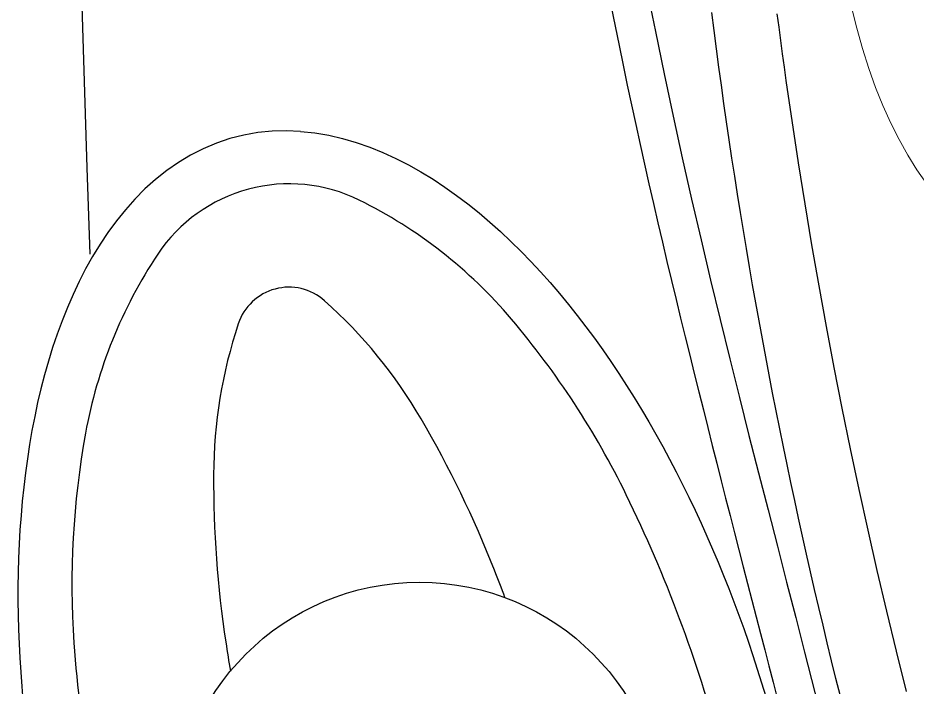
# Model space of a CAD drawing. Extents: x 527 to 614, y 487 to 635.
# Drawn here: x 530.1 to 536.03, y 534.12 to 538.54 of the extents above; entities that cross this region are included whole.
import ezdxf

# ---------------------------------------------------------------- set-up
doc = ezdxf.new("R2010")
doc.units = 0
doc.header["$MEASUREMENT"] = 0
doc.linetypes.add('SLD-Solid', pattern=[0])
doc.layers.add('1', color=4, linetype='Continuous')

# ---------------------------------------------------------------- blocks, each defined once
blk = doc.blocks.new('speaker_cover')
at = {"layer": '1'}
blk.add_lwpolyline([(132.4056, 82.4794, 0.182123), (131.7171, 82.22, 0.10272), (130.9496, 81.2008, 0.06203), (130.5178, 79.8839, 0.048276), (130.3465, 78.1142, 0.048276), (130.5178, 76.3444, 0.06203), (130.9496, 75.0275, 0.10272), (131.7171, 74.0083, 0.182123), (132.4056, 73.7489, 0.182123), (133.0941, 74.0083, 0.10272), (133.8616, 75.0275, 0.06203), (134.2934, 76.3444, 0.048276), (134.4647, 78.1142, 0.048276), (134.2934, 79.8839, 0.06203), (133.8616, 81.2008, 0.10272), (133.0941, 82.22, 0.182123)], format="xyb", close=True, dxfattribs=at)
at = {"layer": '1', "color": 3}
blk.add_lwpolyline([(131.4669, 76.7919, 0.003572), (131.4872, 76.6, 0.038428), (131.696, 75.5099, 0.079125), (132.1112, 74.59, 0.252394), (132.4056, 74.4312, 0.252394), (132.7, 74.59, 0.079125), (133.1152, 75.5099, 0.038428), (133.324, 76.6, 0.003572), (133.3442, 76.7919, 0.028106)], format="xyb", dxfattribs=at)
at = {"layer": '1'}
blk.add_circle((132.4056, 78.1142), 1.6216, dxfattribs=at)
blk = doc.blocks.new('S')
at = {"layer": '1', "color": 3, "linetype": 'SLD-Solid', "lineweight": 15, "flags": 128}
blk.add_lwpolyline([(-2.7726, -1.4978), (-2.7762, -1.4257), (-2.7721, -1.3485), (-2.7595, -1.2714), (-2.7387, -1.1949), (-2.7095, -1.119), (-2.6722, -1.044), (-2.6269, -0.9701), (-2.5736, -0.8976), (-2.5125, -0.8266), (-2.4438, -0.7574), (-2.3678, -0.6901), (-2.2846, -0.625), (-2.1944, -0.5623), (-2.0976, -0.502), (-1.9944, -0.4445), (-1.8851, -0.3899), (-1.7701, -0.3383), (-1.6496, -0.2899), (-1.5241, -0.2448), (-1.3939, -0.2032), (-1.2594, -0.1652), (-1.1209, -0.1308), (-0.9789, -0.1003), (-0.8339, -0.0736), (-0.6861, -0.051), (-0.5362, -0.0323), (-0.3844, -0.0177), (-0.2313, -0.0073), (-0.0772, -0.001), (0.0772, 0.001), (0.2317, -0.001), (0.3858, -0.0073), (0.5389, -0.0177), (0.6907, -0.0323), (0.8406, -0.051), (0.9884, -0.0736), (1.1334, -0.1003), (1.2754, -0.1308), (1.4138, -0.1652), (1.5484, -0.2032), (1.6786, -0.2448), (1.8041, -0.2899), (1.9246, -0.3383), (2.0396, -0.3899), (2.1489, -0.4445), (2.2521, -0.502), (2.3489, -0.5623), (2.439, -0.625), (2.5223, -0.6901), (2.5983, -0.7574), (2.667, -0.8266), (2.7281, -0.8976), (2.7814, -0.9701), (2.8267, -1.044), (2.864, -1.119), (2.8931, -1.1949), (2.914, -1.2714), (2.9265, -1.3485), (2.9307, -1.4257), (2.9307, -1.4257)], dxfattribs=at)
blk = doc.blocks.new('VANGUARD')
at = {"layer": '1', "color": 2}
for points in [[(3.6718, 31.9537), (3.6522, 32.5242), (3.6335, 33.0947), (3.6159, 33.6652), (3.5993, 34.2358), (3.5837, 34.8064), (3.5691, 35.377), (3.5555, 35.9477), (3.5429, 36.5184), (3.5314, 37.0891), (3.5208, 37.6599), (3.5112, 38.2306), (3.5027, 38.8014), (3.4951, 39.3722), (3.4886, 39.943), (3.4831, 40.5139), (3.4785, 41.0847), (3.475, 41.6556), (3.4725, 42.2264), (3.4705, 43.3681)], [(8.6249, 29.0358), (8.5956, 29.1527), (8.5668, 29.2697), (8.5383, 29.3868), (8.5101, 29.5041), (8.4823, 29.6214), (8.4548, 29.7389), (8.4278, 29.8565), (8.4011, 29.9742), (8.3747, 30.092), (8.3487, 30.2099), (8.3231, 30.3279), (8.2979, 30.446), (8.273, 30.5642), (8.2485, 30.6825), (8.2244, 30.8009), (8.2007, 30.9194), (8.1773, 31.038), (8.1544, 31.1568), (8.1318, 31.2756), (8.1096, 31.3945), (8.0877, 31.5135), (8.0663, 31.6326), (8.0452, 31.7518), (8.0246, 31.8711), (8.0043, 31.9904), (7.9844, 32.1099), (7.9649, 32.2295), (7.9458, 32.3491), (7.9271, 32.4688), (7.9088, 32.5886), (7.8909, 32.7085), (7.8733, 32.8285), (7.8562, 32.9486), (7.8394, 33.0687), (7.8231, 33.1889), (7.8071, 33.3092), (7.7916, 33.4296), (7.7764, 33.55)]]:
    blk.add_lwpolyline(points, dxfattribs=at)
at = {"layer": '1', "color": 3, "linetype": 'Continuous'}
for points in [[(7.3501, 33.6908), (7.4033, 33.4233), (7.4608, 33.1441), (7.5204, 32.865), (7.581, 32.5894), (7.6425, 32.3172), (7.7048, 32.0485), (7.7677, 31.7832), (7.831, 31.5215), (7.8945, 31.2632), (7.958, 31.0085), (8.0214, 30.7574), (8.0845, 30.5098), (8.1471, 30.2658), (8.209, 30.0254), (8.27, 29.7887), (8.3301, 29.5555), (8.3889, 29.3261), (8.5023, 28.8782)], [(7.1123, 33.5859), (7.1376, 33.4592), (7.1637, 33.3306), (7.1905, 33.2008), (7.2178, 33.0704), (7.2456, 32.9398), (7.2739, 32.8091), (7.3026, 32.6785), (7.3315, 32.5481), (7.3608, 32.4181), (7.3904, 32.2886), (7.4201, 32.1599), (7.45, 32.0321), (7.48, 31.9053), (7.51, 31.7796), (7.5401, 31.6549), (7.5702, 31.5313), (7.6003, 31.4086), (7.6303, 31.2868), (7.6603, 31.166), (7.6902, 31.046), (7.72, 30.9268), (7.7496, 30.8084), (7.7792, 30.6908), (7.8085, 30.5739), (7.8378, 30.4579), (7.8669, 30.3426), (7.896, 30.2282), (7.925, 30.1146), (7.9539, 30.0018), (7.9827, 29.8898), (8.0115, 29.7786), (8.0402, 29.6683), (8.0688, 29.5588), (8.0971, 29.4501), (8.1253, 29.3421), (8.1531, 29.2349), (8.1807, 29.1285), (8.2078, 29.0228)], [(8.2677, 33.1013), (8.2554, 33.189), (8.2434, 33.2767), (8.2316, 33.3644), (8.22, 33.4522), (8.2085, 33.54)], [(9.0614, 29.066), (8.995, 29.3317), (8.9305, 29.5978), (8.8679, 29.8646), (8.8072, 30.1318), (8.7484, 30.3995), (8.6916, 30.6678), (8.6367, 30.9365), (8.5837, 31.2056), (8.5327, 31.4753), (8.4837, 31.7453), (8.4365, 32.0157), (8.3914, 32.2866), (8.3482, 32.5578), (8.2677, 33.1013)], [(5.0606, 32.7648), (4.9665, 32.7686), (4.8724, 32.7659), (4.7787, 32.7564), (4.6859, 32.7402), (4.5946, 32.717), (4.5054, 32.687), (4.4185, 32.6504), (4.3345, 32.6078), (4.2537, 32.5594), (4.1765, 32.5057), (4.1028, 32.4471), (4.0328, 32.3842), (3.9664, 32.3174), (3.9037, 32.2472), (3.8446, 32.174), (3.7889, 32.098), (3.7366, 32.0197), (3.6875, 31.9394), (3.6416, 31.8572), (3.5986, 31.7735), (3.5584, 31.6883), (3.5209, 31.6019), (3.486, 31.5145), (3.4535, 31.4261), (3.4234, 31.3368), (3.3956, 31.2469), (3.3699, 31.1563), (3.3463, 31.0652), (3.3246, 30.9735), (3.3049, 30.8814), (3.2871, 30.7889), (3.271, 30.6961), (3.2566, 30.603), (3.2438, 30.5097), (3.2326, 30.4162), (3.2229, 30.3225), (3.2147, 30.2287), (3.2079, 30.1348), (3.2026, 30.0408), (3.1986, 29.9467), (3.196, 29.8526), (3.1948, 29.7584), (3.1947, 29.6642), (3.1959, 29.57), (3.1983, 29.4759), (3.2019, 29.3818), (3.2066, 29.2877), (3.2125, 29.1938), (3.2195, 29.0999), (3.2275, 29.006)], [(5.0606, 32.7648), (5.154, 32.7549), (5.2467, 32.7391), (5.3383, 32.7178), (5.4285, 32.6915), (5.5173, 32.6606), (5.6044, 32.6253), (5.6899, 32.5862), (5.7736, 32.5434), (5.8556, 32.4973), (5.9358, 32.4483), (6.0142, 32.3965), (6.0908, 32.3421), (6.1658, 32.2854), (6.2391, 32.2265), (6.3107, 32.1656), (6.3808, 32.1029), (6.4493, 32.0385), (6.5162, 31.9725), (6.5817, 31.9051), (6.6457, 31.8362), (6.7083, 31.766), (6.7695, 31.6946), (6.8293, 31.622), (6.8878, 31.5484), (6.9451, 31.4738), (7.0011, 31.3983), (7.0558, 31.3218), (7.1094, 31.2445), (7.1617, 31.1664), (7.2129, 31.0875), (7.263, 31.0079), (7.3119, 30.9276), (7.3597, 30.8467), (7.4065, 30.7651), (7.4522, 30.6829), (7.4968, 30.6002), (7.5404, 30.5168), (7.5829, 30.433), (7.6245, 30.3487), (7.665, 30.2638), (7.7046, 30.1785), (7.7431, 30.0928), (7.7807, 30.0066), (7.8174, 29.92), (7.8531, 29.833), (7.8878, 29.7456), (7.9216, 29.6579), (7.9544, 29.5698), (7.9863, 29.4813), (8.0173, 29.3925), (8.0473, 29.3034), (8.0764, 29.214), (8.1046, 29.1243), (8.1318, 29.0344)]]:
    blk.add_lwpolyline(points, dxfattribs=at)
at = {"layer": '1', "xscale": -1, "rotation": 90}
blk.add_blockref('S', (8.5677, 34.8592), dxfattribs=at)
at = {"layer": '1', "color": 1, "rotation": 195.0000000000007}
blk.add_blockref('speaker_cover', (113.5224, 137.888), dxfattribs=at)

msp = doc.modelspace()

# ---------------------------------------------------------------- block references
at = {"layer": '1'}
msp.add_blockref('VANGUARD', (526.9005, 505.0267), dxfattribs=at)

doc.saveas('drawing.dxf')
